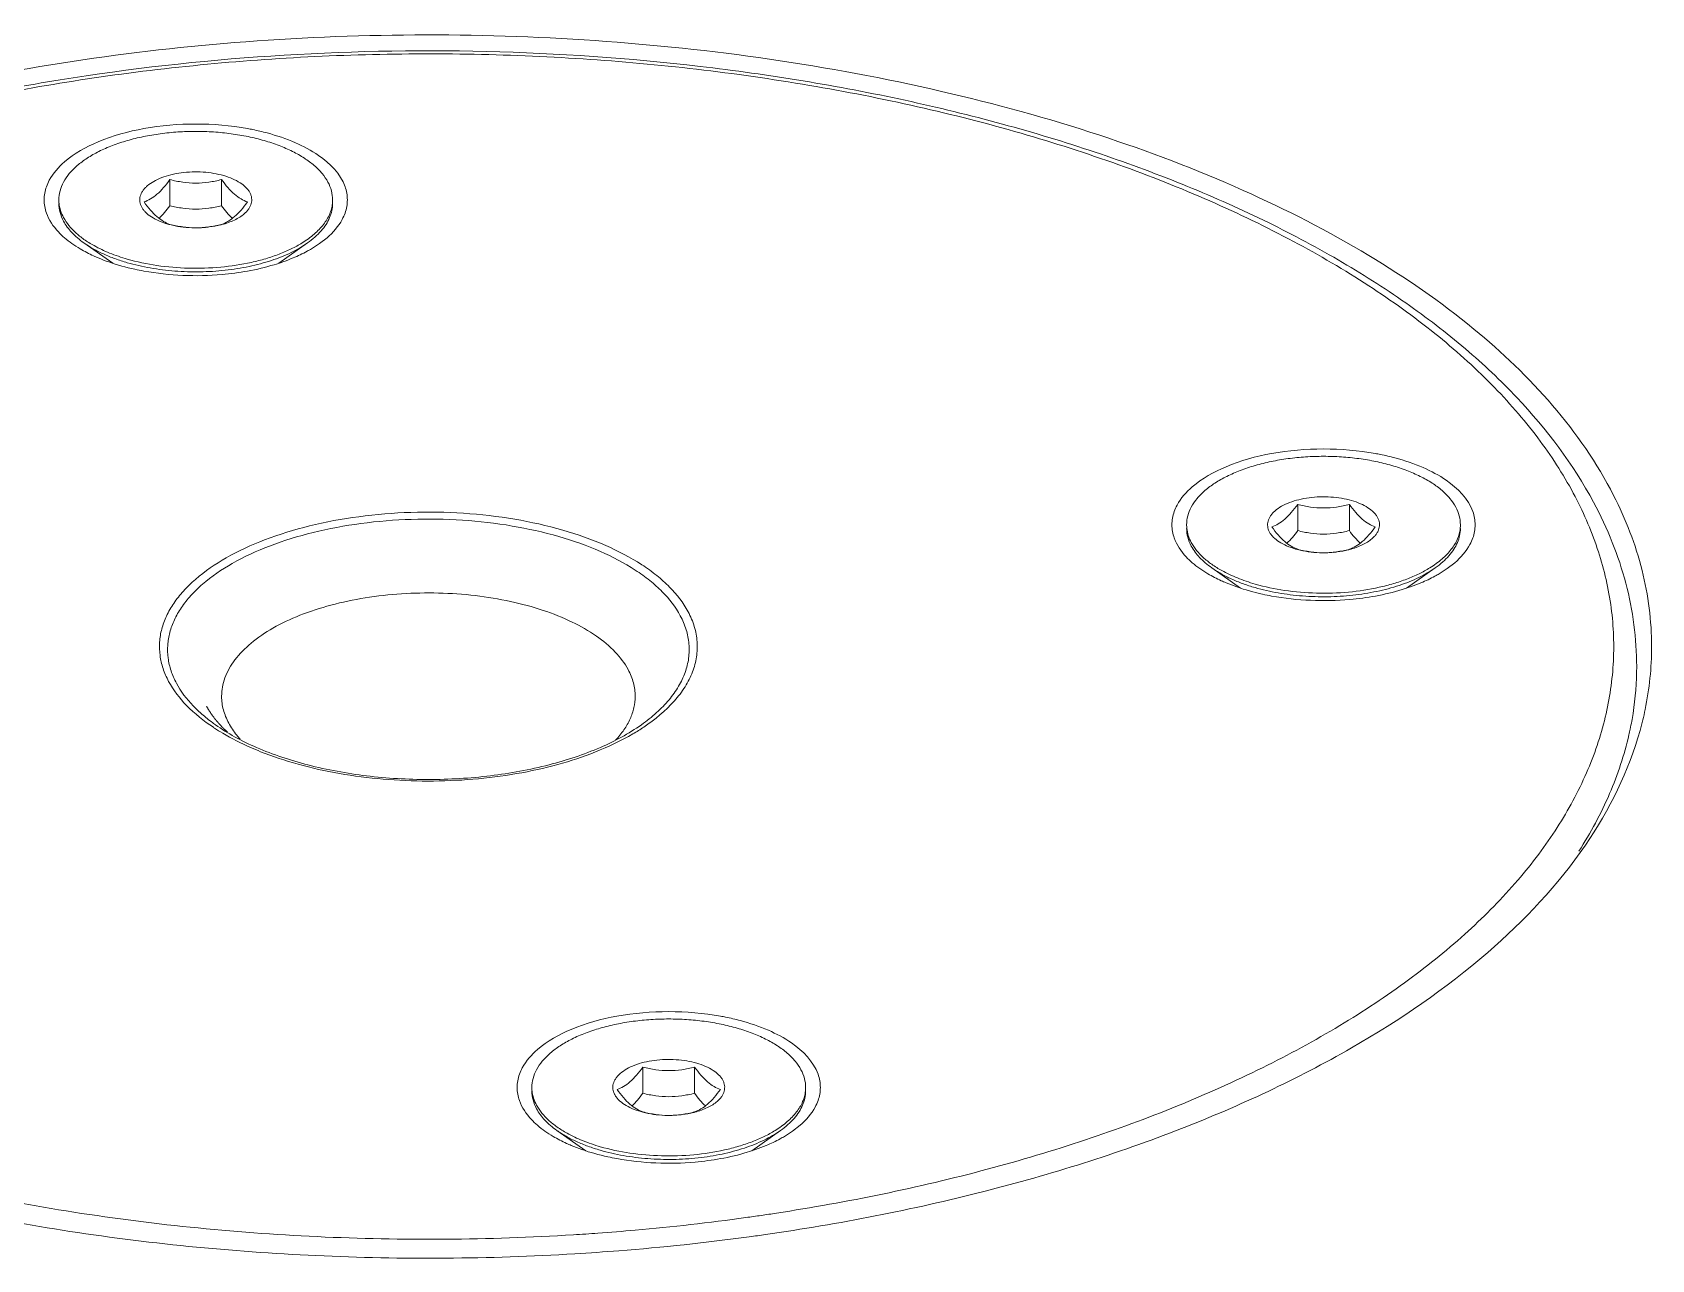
# Model space of a CAD drawing. Header units: millimetres. Extents: x 0 to 3564, y 0 to 2520.
# Drawn here: x 2626.7 to 2697.2, y 2207.8 to 2261.2 of the extents above; entities that cross this region are included whole.
import ezdxf

# ---------------------------------------------------------------- set-up
doc = ezdxf.new("R2010")
doc.units = ezdxf.units.MM
doc.layers.get('0').update_dxf_attribs({"lineweight": 13})

msp = doc.modelspace()

# ---------------------------------------------------------------- linework, layer by layer
for p, q in [((2632.659, 2254.836), (2632.659, 2253.701)), ((2634.909, 2254.836), (2634.909, 2253.701)), ((2639.5, 2252.305), (2639.171, 2252.051)), ((2630.173, 2251.193), (2628.919, 2252.08)), ((2637.395, 2251.193), (2638.65, 2252.08)), ((2681.754, 2240.693), (2681.754, 2239.557)), ((2684.004, 2240.693), (2684.004, 2239.557)), ((2688.594, 2238.161), (2688.265, 2237.907)), ((2679.268, 2237.049), (2678.014, 2237.936)), ((2686.489, 2237.049), (2687.744, 2237.936)), ((2653.186, 2231.108), (2653.182, 2231.105)), ((2653.25, 2216.201), (2653.25, 2215.065)), ((2655.5, 2216.201), (2655.5, 2215.065)), ((2650.764, 2212.557), (2649.51, 2213.444)), ((2657.986, 2212.557), (2659.24, 2213.444)), ((2660.091, 2213.669), (2659.762, 2213.415))]:
    msp.add_line(p, q)
for centre, radius, start, end in [((2629.324, 2253.955), 1.498, 180.01053, 185.90782), ((2638.247, 2253.955), 1.496, 354.04919, 359.996), ((2633.572, 2256.385), 3.627, 253.90115, 255.33313), ((2633.956, 2256.535), 3.782, 283.84143, 284.67906), ((2633.785, 2257.609), 4.872, 267.98864, 270.97449), ((2633.786, 2257.559), 4.822, 270.97007, 273.51509), ((2633.79, 2257.496), 4.758, 273.51463, 274.98395), ((2631.351, 2256.244), 5.131, 234.82602, 239.53259), ((2632.66, 2258.874), 8.073, 247.28443, 250.80798), ((2634.917, 2258.847), 8.045, 289.20137, 292.7385), ((2636.207, 2256.263), 5.152, 300.47034, 305.14993), ((2678.418, 2239.811), 1.498, 180.01053, 185.90782), ((2687.341, 2239.811), 1.496, 354.04919, 359.996), ((2682.667, 2242.241), 3.627, 253.90115, 255.33313), ((2683.051, 2242.391), 3.782, 283.84143, 284.67906), ((2682.879, 2243.465), 4.872, 267.98864, 270.97449), ((2682.88, 2243.415), 4.822, 270.97007, 273.51509), ((2682.884, 2243.352), 4.758, 273.51463, 274.98395), ((2680.446, 2242.1), 5.131, 234.82602, 239.53259), ((2685.301, 2242.119), 5.152, 300.47034, 305.14993), ((2681.754, 2244.73), 8.073, 247.28443, 250.80798), ((2684.012, 2244.703), 8.045, 289.20137, 292.7385), ((2639.452, 2238.357), 8.845, 236.35009, 236.7834), ((2639.784, 2238.873), 9.459, 236.81472, 239.31701), ((2682.673, 2233.742), 13.847, 347.18186, 348.22127), ((2649.915, 2215.319), 1.498, 180.01053, 185.90782), ((2658.838, 2215.319), 1.496, 354.04919, 359.996), ((2654.163, 2217.749), 3.627, 253.90115, 255.33313), ((2654.375, 2218.973), 4.872, 267.98864, 270.97449), ((2654.377, 2218.923), 4.822, 270.97007, 273.51509), ((2654.38, 2218.86), 4.758, 273.51463, 274.98395), ((2654.547, 2217.899), 3.782, 283.84143, 284.67906), ((2651.942, 2217.608), 5.131, 234.82602, 239.53259), ((2656.797, 2217.627), 5.152, 300.47034, 305.14993), ((2653.25, 2220.238), 8.073, 247.28443, 250.80798), ((2655.508, 2220.211), 8.045, 289.20137, 292.7385), ((2644.832, 2302.508), 93.748, 278.32166, 278.72929), ((2644.71, 2303.345), 94.593, 277.91266, 278.32167), ((2644.003, 2309.853), 101.142, 273.52764, 274.13268), ((2644.673, 2305.961), 98.038, 277.74316, 278.16041)]:
    msp.add_arc(centre, radius, start, end)
for points, knots in [([(2695.508, 2241.092), (2694.075, 2243.9), (2690.572, 2247.738), (2684.753, 2251.742), (2679.263, 2254.549), (2673.024, 2256.918), (2663.669, 2259.488), (2651.042, 2261.272), (2635.629, 2261.189), (2623.068, 2259.267), (2613.818, 2256.591), (2607.681, 2254.153), (2602.322, 2251.29), (2599.181, 2249.021), (2597.796, 2247.822)], [0, 0, 0, 0, 0.088881, 0.141375, 0.199264, 0.262136, 0.329285, 0.472453, 0.620055, 0.762514, 0.829074, 0.891229, 0.948342, 1, 1, 1, 1]), ([(2591.311, 2233.643), (2591.311, 2234.473), (2591.463, 2236.152), (2592.138, 2238.625), (2593.244, 2241.035), (2594.763, 2243.361), (2596.674, 2245.586), (2598.958, 2247.699), (2601.594, 2249.689), (2604.562, 2251.543), (2607.839, 2253.251), (2611.399, 2254.801), (2615.217, 2256.182), (2620.695, 2257.811), (2627.982, 2259.342), (2637.092, 2260.36), (2646.417, 2260.553), (2655.662, 2259.915), (2663.154, 2258.693), (2668.862, 2257.304), (2672.892, 2256.087), (2676.692, 2254.693), (2680.233, 2253.132), (2683.488, 2251.413), (2686.432, 2249.549), (2689.044, 2247.549), (2691.963, 2244.806), (2693.746, 2242.451), (2694.635, 2240.793)], [0, 0, 0, 0, 0.020646, 0.041676, 0.063474, 0.086348, 0.110553, 0.136267, 0.163599, 0.192589, 0.223223, 0.255438, 0.289128, 0.324158, 0.397531, 0.474028, 0.551881, 0.629235, 0.704266, 0.740391, 0.775328, 0.808915, 0.841018, 0.871534, 0.900403, 0.927615, 0.953214, 1, 1, 1, 1]), ([(2693.753, 2241.187), (2693.302, 2242.028), (2692.218, 2243.696), (2690.182, 2246.022), (2687.705, 2248.232), (2684.811, 2250.307), (2681.527, 2252.23), (2677.886, 2253.982), (2673.92, 2255.548), (2669.667, 2256.913), (2665.169, 2258.063), (2658.831, 2259.31), (2650.593, 2260.256), (2640.564, 2260.418), (2630.661, 2259.613), (2622.699, 2258.138), (2616.709, 2256.481), (2612.548, 2255.048), (2608.686, 2253.418), (2605.16, 2251.608), (2602.003, 2249.632), (2599.245, 2247.51), (2597.266, 2245.6), (2595.92, 2244.016), (2594.772, 2242.456), (2593.61, 2240.447), (2592.681, 2237.928), (2592.255, 2235.367), (2592.341, 2232.794), (2592.936, 2230.244), (2593.645, 2228.624), (2594.07, 2227.832)], [0, 0, 0, 0, 0.022934, 0.047544, 0.074031, 0.10249, 0.132931, 0.165291, 0.199452, 0.235247, 0.272476, 0.310905, 0.3903, 0.471244, 0.55141, 0.628527, 0.665302, 0.700574, 0.734151, 0.765882, 0.795666, 0.823463, 0.849311, 0.861546, 0.873352, 0.895795, 0.917016, 0.937486, 0.957762, 0.978422, 1, 1, 1, 1]), ([(2628.069, 2255.605), (2628.501, 2255.979), (2629.627, 2256.6), (2631.581, 2257.133), (2633.784, 2257.319), (2635.299, 2257.191), (2636.042, 2257.056)], [0, 0, 0, 0, 0.206306, 0.454834, 0.727416, 1, 1, 1, 1]), ([(2636.042, 2257.056), (2636.114, 2257.043), (2636.4, 2256.988), (2636.683, 2256.922), (2636.892, 2256.866)], [0, 0, 0, 0, 0.25414, 1, 1, 1, 1]), ([(2636.764, 2256.535), (2636.533, 2256.602), (2636.057, 2256.718), (2635.321, 2256.842), (2634.559, 2256.917), (2633.784, 2256.943), (2633.01, 2256.917), (2632.248, 2256.842), (2631.512, 2256.718), (2630.814, 2256.548), (2630.167, 2256.333), (2629.581, 2256.078), (2629.065, 2255.788), (2628.629, 2255.465), (2628.278, 2255.116), (2628.021, 2254.744), (2627.862, 2254.355), (2627.826, 2254.086), (2627.826, 2253.955)], [0, 0, 0, 0, 0.070402, 0.143616, 0.218736, 0.294834, 0.370931, 0.446055, 0.519262, 0.589668, 0.656485, 0.719057, 0.776906, 0.829795, 0.877802, 0.92142, 0.961647, 1, 1, 1, 1]), ([(2639.743, 2253.955), (2639.743, 2254.086), (2639.707, 2254.355), (2639.548, 2254.744), (2639.291, 2255.116), (2638.94, 2255.465), (2638.504, 2255.788), (2637.988, 2256.078), (2637.402, 2256.333), (2636.983, 2256.472), (2636.764, 2256.535)], [0, 0, 0, 0, 0.093469, 0.191504, 0.297803, 0.414799, 0.543694, 0.684666, 0.837174, 1, 1, 1, 1]), ([(2636.892, 2256.866), (2637.311, 2256.754), (2638.09, 2256.491), (2639.332, 2255.839), (2640.086, 2255.09), (2640.284, 2254.528)], [0, 0, 0, 0, 0.306727, 0.577589, 1, 1, 1, 1]), ([(2627.285, 2254.528), (2627.319, 2254.625), (2627.503, 2255.034), (2627.809, 2255.38), (2628.069, 2255.605)], [0, 0, 0, 0, 0.229745, 1, 1, 1, 1]), ([(2635.002, 2255.01), (2634.86, 2255.051), (2634.561, 2255.117), (2634.1, 2255.17), (2633.626, 2255.178), (2633.159, 2255.14), (2632.715, 2255.058), (2632.311, 2254.934), (2631.962, 2254.774), (2631.761, 2254.638), (2631.675, 2254.564)], [0, 0, 0, 0, 0.128611, 0.263628, 0.401279, 0.537607, 0.668749, 0.791211, 0.902193, 1, 1, 1, 1]), ([(2635.894, 2253.346), (2635.932, 2253.379), (2636.003, 2253.448), (2636.092, 2253.559), (2636.159, 2253.675), (2636.203, 2253.794), (2636.223, 2253.915), (2636.219, 2254.036), (2636.191, 2254.156), (2636.139, 2254.274), (2636.065, 2254.389), (2635.932, 2254.541), (2635.709, 2254.714), (2635.381, 2254.885), (2635.134, 2254.972), (2635.002, 2255.01)], [0, 0, 0, 0, 0.062761, 0.121167, 0.1757, 0.227248, 0.276977, 0.32624, 0.376438, 0.428866, 0.484593, 0.544387, 0.677689, 0.830135, 1, 1, 1, 1]), ([(2627.285, 2253.382), (2627.22, 2253.565), (2627.149, 2253.955), (2627.22, 2254.346), (2627.285, 2254.528)], [0, 0, 0, 0, 0.499811, 1, 1, 1, 1]), ([(2631.675, 2254.564), (2631.637, 2254.531), (2631.566, 2254.462), (2631.477, 2254.351), (2631.41, 2254.235), (2631.366, 2254.116), (2631.346, 2253.996), (2631.35, 2253.874), (2631.378, 2253.754), (2631.43, 2253.636), (2631.504, 2253.521), (2631.637, 2253.37), (2631.86, 2253.196), (2632.188, 2253.025), (2632.435, 2252.938), (2632.567, 2252.9)], [0, 0, 0, 0, 0.062761, 0.121167, 0.1757, 0.227248, 0.276977, 0.32624, 0.376438, 0.428866, 0.484593, 0.544387, 0.677689, 0.830135, 1, 1, 1, 1]), ([(2632.097, 2254.199), (2632.199, 2254.287), (2632.397, 2254.492), (2632.571, 2254.716), (2632.659, 2254.836)], [0, 0, 0, 0, 0.47416, 1, 1, 1, 1]), ([(2634.909, 2254.836), (2634.726, 2254.791), (2634.354, 2254.714), (2633.784, 2254.671), (2633.215, 2254.714), (2632.843, 2254.791), (2632.659, 2254.836)], [0, 0, 0, 0, 0.249369, 0.5, 0.750631, 1, 1, 1, 1]), ([(2636.034, 2253.862), (2635.938, 2253.897), (2635.738, 2253.991), (2635.452, 2254.202), (2635.172, 2254.492), (2634.998, 2254.716), (2634.909, 2254.836)], [0, 0, 0, 0, 0.203593, 0.435936, 0.703391, 1, 1, 1, 1]), ([(2640.284, 2254.528), (2640.349, 2254.345), (2640.42, 2253.955), (2640.349, 2253.565), (2640.284, 2253.382)], [0, 0, 0, 0, 0.499811, 1, 1, 1, 1]), ([(2628.029, 2253.028), (2627.964, 2253.149), (2627.862, 2253.4), (2627.826, 2253.669), (2627.826, 2253.8)], [0, 0, 0, 0, 0.511935, 1, 1, 1, 1]), ([(2627.834, 2253.801), (2627.845, 2253.696), (2627.89, 2253.482), (2627.977, 2253.281), (2628.03, 2253.183)], [0, 0, 0, 0, 0.48875, 1, 1, 1, 1]), ([(2631.534, 2253.862), (2631.631, 2253.897), (2631.831, 2253.991), (2632.009, 2254.122), (2632.097, 2254.199)], [0, 0, 0, 0, 0.467037, 1, 1, 1, 1]), ([(2631.534, 2253.862), (2631.623, 2253.742), (2631.797, 2253.517), (2632.077, 2253.228), (2632.363, 2253.017), (2632.563, 2252.923), (2632.659, 2252.888)], [0, 0, 0, 0, 0.296609, 0.564064, 0.796406, 1, 1, 1, 1]), ([(2632.19, 2253.148), (2632.274, 2253.229), (2632.437, 2253.408), (2632.585, 2253.6), (2632.659, 2253.701)], [0, 0, 0, 0, 0.480006, 1, 1, 1, 1]), ([(2632.659, 2253.701), (2632.843, 2253.656), (2633.215, 2253.579), (2633.784, 2253.536), (2634.354, 2253.579), (2634.726, 2253.656), (2634.909, 2253.701)], [0, 0, 0, 0, 0.249369, 0.5, 0.750631, 1, 1, 1, 1]), ([(2634.909, 2253.701), (2634.984, 2253.6), (2635.132, 2253.408), (2635.295, 2253.229), (2635.379, 2253.148)], [0, 0, 0, 0, 0.520021, 1, 1, 1, 1]), ([(2636.034, 2253.862), (2635.946, 2253.742), (2635.772, 2253.517), (2635.574, 2253.312), (2635.472, 2253.224)], [0, 0, 0, 0, 0.52584, 1, 1, 1, 1]), ([(2639.348, 2252.888), (2639.453, 2253.026), (2639.588, 2253.247), (2639.697, 2253.563), (2639.727, 2253.722), (2639.735, 2253.8)], [0, 0, 0, 0, 0.520142, 0.763527, 1, 1, 1, 1]), ([(2639.743, 2253.8), (2639.743, 2253.695), (2639.72, 2253.483), (2639.655, 2253.279), (2639.613, 2253.18)], [0, 0, 0, 0, 0.492161, 1, 1, 1, 1]), ([(2628.069, 2252.305), (2627.976, 2252.386), (2627.653, 2252.693), (2627.392, 2253.077), (2627.285, 2253.382)], [0, 0, 0, 0, 0.27505, 1, 1, 1, 1]), ([(2628.919, 2252.08), (2628.821, 2252.149), (2628.637, 2252.292), (2628.319, 2252.592), (2628.126, 2252.848), (2628.029, 2253.028)], [0, 0, 0, 0, 0.27524, 0.533045, 1, 1, 1, 1]), ([(2628.03, 2253.183), (2628.161, 2252.939), (2628.448, 2252.598), (2628.924, 2252.22), (2629.206, 2252.045), (2629.356, 2251.962)], [0, 0, 0, 0, 0.45623, 0.716827, 1, 1, 1, 1]), ([(2632.654, 2252.876), (2632.807, 2252.836), (2633.125, 2252.774), (2633.448, 2252.746), (2633.614, 2252.74)], [0, 0, 0, 0, 0.489329, 1, 1, 1, 1]), ([(2632.659, 2252.888), (2632.843, 2252.842), (2633.215, 2252.766), (2633.784, 2252.723), (2634.354, 2252.766), (2634.726, 2252.842), (2634.909, 2252.888)], [0, 0, 0, 0, 0.249369, 0.5, 0.750631, 1, 1, 1, 1]), ([(2634.203, 2252.755), (2634.26, 2252.76), (2634.481, 2252.784), (2634.701, 2252.823), (2634.861, 2252.863)], [0, 0, 0, 0, 0.256008, 1, 1, 1, 1]), ([(2635.472, 2253.224), (2635.384, 2253.148), (2635.206, 2253.017), (2635.006, 2252.923), (2634.909, 2252.888)], [0, 0, 0, 0, 0.532969, 1, 1, 1, 1]), ([(2634.915, 2252.876), (2635.013, 2252.902), (2635.202, 2252.96), (2635.466, 2253.069), (2635.698, 2253.195), (2635.834, 2253.294), (2635.894, 2253.346)], [0, 0, 0, 0, 0.279516, 0.540776, 0.781432, 1, 1, 1, 1]), ([(2638.415, 2252.08), (2638.6, 2252.195), (2638.938, 2252.435), (2639.229, 2252.733), (2639.348, 2252.888)], [0, 0, 0, 0, 0.529004, 1, 1, 1, 1]), ([(2639.613, 2253.18), (2639.569, 2253.079), (2639.46, 2252.876), (2639.243, 2252.593), (2638.971, 2252.322), (2638.762, 2252.159), (2638.65, 2252.08)], [0, 0, 0, 0, 0.223626, 0.463201, 0.721485, 1, 1, 1, 1]), ([(2640.284, 2253.382), (2640.25, 2253.285), (2640.066, 2252.876), (2639.76, 2252.53), (2639.5, 2252.305)], [0, 0, 0, 0, 0.229745, 1, 1, 1, 1]), ([(2629.542, 2251.427), (2629.472, 2251.457), (2629.201, 2251.575), (2628.938, 2251.71), (2628.75, 2251.821)], [0, 0, 0, 0, 0.259491, 1, 1, 1, 1]), ([(2630.805, 2251.22), (2630.624, 2251.272), (2630.273, 2251.385), (2629.776, 2251.588), (2629.324, 2251.815), (2629.048, 2251.989), (2628.919, 2252.08)], [0, 0, 0, 0, 0.272061, 0.530387, 0.773325, 1, 1, 1, 1]), ([(2629.356, 2251.962), (2629.575, 2251.84), (2630.049, 2251.618), (2630.544, 2251.45), (2630.805, 2251.375)], [0, 0, 0, 0, 0.479531, 1, 1, 1, 1]), ([(2638.65, 2252.08), (2638.424, 2251.92), (2637.914, 2251.629), (2637.058, 2251.29), (2636.093, 2251.035), (2635.052, 2250.871), (2633.968, 2250.805), (2632.878, 2250.838), (2631.818, 2250.97), (2631.134, 2251.125), (2630.805, 2251.22)], [0, 0, 0, 0, 0.10215, 0.216038, 0.339759, 0.470638, 0.605509, 0.740965, 0.873547, 1, 1, 1, 1]), ([(2636.208, 2251.233), (2636.417, 2251.28), (2636.823, 2251.384), (2637.403, 2251.58), (2637.934, 2251.807), (2638.262, 2251.985), (2638.415, 2252.08)], [0, 0, 0, 0, 0.271073, 0.529371, 0.772859, 1, 1, 1, 1]), ([(2638.82, 2251.822), (2638.758, 2251.786), (2638.501, 2251.641), (2638.234, 2251.514), (2638.027, 2251.427)], [0, 0, 0, 0, 0.240482, 1, 1, 1, 1]), ([(2631.527, 2250.854), (2631.394, 2250.878), (2630.88, 2250.981), (2630.373, 2251.121), (2630.006, 2251.25)], [0, 0, 0, 0, 0.258636, 1, 1, 1, 1]), ([(2630.805, 2251.375), (2631.227, 2251.253), (2632.111, 2251.068), (2633.476, 2250.953), (2634.858, 2250.997), (2635.768, 2251.135), (2636.208, 2251.233)], [0, 0, 0, 0, 0.241353, 0.495388, 0.751794, 1, 1, 1, 1]), ([(2636.042, 2250.854), (2635.674, 2250.787), (2634.177, 2250.59), (2632.645, 2250.651), (2631.527, 2250.854)], [0, 0, 0, 0, 0.24761, 1, 1, 1, 1]), ([(2637.563, 2251.249), (2637.444, 2251.208), (2636.945, 2251.046), (2636.434, 2250.925), (2636.042, 2250.854)], [0, 0, 0, 0, 0.240931, 1, 1, 1, 1]), ([(2677.163, 2241.461), (2677.595, 2241.835), (2678.721, 2242.456), (2680.675, 2242.989), (2682.878, 2243.175), (2684.393, 2243.047), (2685.136, 2242.912)], [0, 0, 0, 0, 0.206306, 0.454834, 0.727416, 1, 1, 1, 1]), ([(2685.858, 2242.391), (2685.627, 2242.458), (2685.151, 2242.574), (2684.416, 2242.698), (2683.654, 2242.774), (2682.879, 2242.799), (2682.104, 2242.774), (2681.342, 2242.698), (2680.606, 2242.574), (2679.909, 2242.404), (2679.261, 2242.189), (2678.675, 2241.934), (2678.159, 2241.644), (2677.723, 2241.321), (2677.373, 2240.972), (2677.115, 2240.6), (2676.956, 2240.211), (2676.92, 2239.942), (2676.92, 2239.811)], [0, 0, 0, 0, 0.070402, 0.143616, 0.218736, 0.294834, 0.370931, 0.446055, 0.519262, 0.589668, 0.656485, 0.719057, 0.776906, 0.829795, 0.877802, 0.92142, 0.961647, 1, 1, 1, 1]), ([(2685.136, 2242.912), (2685.208, 2242.899), (2685.494, 2242.844), (2685.777, 2242.778), (2685.987, 2242.722)], [0, 0, 0, 0, 0.25414, 1, 1, 1, 1]), ([(2688.837, 2239.811), (2688.837, 2239.942), (2688.801, 2240.211), (2688.642, 2240.6), (2688.385, 2240.972), (2688.034, 2241.321), (2687.598, 2241.644), (2687.082, 2241.934), (2686.496, 2242.189), (2686.077, 2242.328), (2685.858, 2242.391)], [0, 0, 0, 0, 0.093469, 0.191504, 0.297803, 0.414799, 0.543694, 0.684666, 0.837174, 1, 1, 1, 1]), ([(2685.987, 2242.722), (2686.405, 2242.61), (2687.184, 2242.347), (2688.426, 2241.695), (2689.18, 2240.946), (2689.378, 2240.384)], [0, 0, 0, 0, 0.306727, 0.577589, 1, 1, 1, 1]), ([(2676.379, 2240.384), (2676.413, 2240.481), (2676.597, 2240.89), (2676.903, 2241.236), (2677.163, 2241.461)], [0, 0, 0, 0, 0.229745, 1, 1, 1, 1]), ([(2684.096, 2240.866), (2683.954, 2240.907), (2683.656, 2240.973), (2683.194, 2241.026), (2682.721, 2241.034), (2682.253, 2240.996), (2681.809, 2240.914), (2681.405, 2240.79), (2681.056, 2240.631), (2680.855, 2240.494), (2680.769, 2240.42)], [0, 0, 0, 0, 0.128611, 0.263628, 0.401279, 0.537607, 0.668749, 0.791211, 0.902193, 1, 1, 1, 1]), ([(2684.988, 2239.202), (2685.026, 2239.235), (2685.097, 2239.304), (2685.186, 2239.415), (2685.253, 2239.531), (2685.297, 2239.65), (2685.317, 2239.771), (2685.313, 2239.892), (2685.285, 2240.012), (2685.233, 2240.13), (2685.159, 2240.245), (2685.026, 2240.397), (2684.803, 2240.57), (2684.475, 2240.741), (2684.229, 2240.828), (2684.096, 2240.866)], [0, 0, 0, 0, 0.062761, 0.121167, 0.1757, 0.227248, 0.276977, 0.32624, 0.376438, 0.428866, 0.484593, 0.544387, 0.677689, 0.830135, 1, 1, 1, 1]), ([(2689.18, 2222.126), (2689.939, 2222.82), (2691.004, 2223.905), (2692.25, 2225.454), (2693.311, 2226.98), (2694.376, 2228.941), (2695.213, 2231.391), (2695.576, 2233.878), (2695.456, 2236.373), (2694.858, 2238.844), (2694.166, 2240.417), (2693.753, 2241.187)], [0, 0, 0, 0, 0.144954, 0.2137, 0.280132, 0.406771, 0.526986, 0.643391, 0.759001, 0.87692, 1, 1, 1, 1]), ([(2697.161, 2234.509), (2697.161, 2235.624), (2696.869, 2237.911), (2696.037, 2240.055), (2695.508, 2241.092)], [0, 0, 0, 0, 0.489071, 1, 1, 1, 1]), ([(2632.603, 2232.994), (2632.507, 2233.174), (2632.346, 2233.542), (2632.211, 2234.12), (2632.192, 2234.704), (2632.288, 2235.285), (2632.499, 2235.856), (2632.821, 2236.412), (2633.248, 2236.948), (2633.98, 2237.654), (2635.151, 2238.448), (2636.829, 2239.216), (2638.771, 2239.809), (2640.905, 2240.205), (2643.152, 2240.387), (2645.427, 2240.351), (2647.646, 2240.096), (2649.724, 2239.633), (2651.585, 2238.978), (2652.942, 2238.272), (2653.847, 2237.622), (2654.57, 2236.979), (2655.008, 2236.419), (2655.22, 2236.024)], [0, 0, 0, 0, 0.021577, 0.042257, 0.062544, 0.08302, 0.104248, 0.126701, 0.150738, 0.176595, 0.234131, 0.299418, 0.371459, 0.448606, 0.528805, 0.609781, 0.689207, 0.764865, 0.834811, 0.897585, 0.926053, 0.952554, 1, 1, 1, 1]), ([(2676.379, 2239.238), (2676.314, 2239.421), (2676.243, 2239.811), (2676.314, 2240.202), (2676.379, 2240.384)], [0, 0, 0, 0, 0.499811, 1, 1, 1, 1]), ([(2680.769, 2240.42), (2680.731, 2240.387), (2680.66, 2240.318), (2680.571, 2240.207), (2680.504, 2240.091), (2680.46, 2239.972), (2680.44, 2239.852), (2680.444, 2239.73), (2680.472, 2239.61), (2680.524, 2239.492), (2680.598, 2239.377), (2680.731, 2239.226), (2680.954, 2239.052), (2681.282, 2238.881), (2681.529, 2238.795), (2681.661, 2238.756)], [0, 0, 0, 0, 0.062761, 0.121167, 0.1757, 0.227248, 0.276977, 0.32624, 0.376438, 0.428866, 0.484593, 0.544387, 0.677689, 0.830135, 1, 1, 1, 1]), ([(2681.191, 2240.055), (2681.293, 2240.143), (2681.491, 2240.348), (2681.665, 2240.572), (2681.754, 2240.693)], [0, 0, 0, 0, 0.47416, 1, 1, 1, 1]), ([(2684.004, 2240.693), (2683.82, 2240.647), (2683.448, 2240.57), (2682.879, 2240.527), (2682.309, 2240.57), (2681.937, 2240.647), (2681.754, 2240.693)], [0, 0, 0, 0, 0.249369, 0.5, 0.750631, 1, 1, 1, 1]), ([(2685.129, 2239.718), (2685.032, 2239.753), (2684.832, 2239.847), (2684.546, 2240.058), (2684.266, 2240.348), (2684.092, 2240.572), (2684.004, 2240.693)], [0, 0, 0, 0, 0.203593, 0.435936, 0.703391, 1, 1, 1, 1]), ([(2689.378, 2240.384), (2689.443, 2240.201), (2689.514, 2239.811), (2689.443, 2239.421), (2689.378, 2239.238)], [0, 0, 0, 0, 0.499811, 1, 1, 1, 1]), ([(2694.635, 2240.793), (2694.938, 2240.226), (2695.478, 2239.075), (2696.072, 2237.285), (2696.431, 2235.471), (2696.511, 2234.25), (2696.511, 2233.643)], [0, 0, 0, 0, 0.258459, 0.509759, 0.756115, 1, 1, 1, 1]), ([(2632.945, 2232.913), (2632.852, 2233.087), (2632.696, 2233.444), (2632.564, 2234.005), (2632.546, 2234.571), (2632.639, 2235.135), (2632.844, 2235.689), (2633.156, 2236.228), (2633.57, 2236.748), (2634.28, 2237.432), (2635.415, 2238.202), (2637.043, 2238.947), (2638.926, 2239.522), (2640.996, 2239.906), (2643.175, 2240.083), (2645.382, 2240.047), (2647.533, 2239.8), (2649.549, 2239.351), (2651.354, 2238.717), (2652.669, 2238.031), (2653.547, 2237.402), (2654.248, 2236.777), (2654.673, 2236.235), (2654.878, 2235.852)], [0, 0, 0, 0, 0.021578, 0.042258, 0.062544, 0.08302, 0.104248, 0.126701, 0.150738, 0.176595, 0.234131, 0.299418, 0.371459, 0.448606, 0.528805, 0.609781, 0.689207, 0.764865, 0.834811, 0.897585, 0.926052, 0.952554, 1, 1, 1, 1]), ([(2677.123, 2238.884), (2677.059, 2239.005), (2676.956, 2239.256), (2676.92, 2239.525), (2676.92, 2239.656)], [0, 0, 0, 0, 0.511935, 1, 1, 1, 1]), ([(2676.928, 2239.657), (2676.939, 2239.552), (2676.985, 2239.338), (2677.071, 2239.137), (2677.124, 2239.039)], [0, 0, 0, 0, 0.48875, 1, 1, 1, 1]), ([(2680.629, 2239.718), (2680.725, 2239.753), (2680.925, 2239.847), (2681.103, 2239.978), (2681.191, 2240.055)], [0, 0, 0, 0, 0.467037, 1, 1, 1, 1]), ([(2680.629, 2239.718), (2680.717, 2239.598), (2680.891, 2239.373), (2681.171, 2239.084), (2681.457, 2238.873), (2681.657, 2238.779), (2681.754, 2238.744)], [0, 0, 0, 0, 0.296609, 0.564064, 0.796406, 1, 1, 1, 1]), ([(2681.284, 2239.005), (2681.368, 2239.085), (2681.531, 2239.264), (2681.679, 2239.456), (2681.754, 2239.557)], [0, 0, 0, 0, 0.480006, 1, 1, 1, 1]), ([(2681.754, 2239.557), (2681.937, 2239.512), (2682.309, 2239.435), (2682.879, 2239.392), (2683.448, 2239.435), (2683.82, 2239.512), (2684.004, 2239.557)], [0, 0, 0, 0, 0.249369, 0.5, 0.750631, 1, 1, 1, 1]), ([(2684.004, 2239.557), (2684.078, 2239.456), (2684.226, 2239.264), (2684.39, 2239.085), (2684.473, 2239.004)], [0, 0, 0, 0, 0.520021, 1, 1, 1, 1]), ([(2685.129, 2239.718), (2685.04, 2239.598), (2684.866, 2239.373), (2684.668, 2239.169), (2684.566, 2239.08)], [0, 0, 0, 0, 0.52584, 1, 1, 1, 1]), ([(2688.442, 2238.744), (2688.547, 2238.882), (2688.682, 2239.103), (2688.792, 2239.419), (2688.821, 2239.578), (2688.829, 2239.656)], [0, 0, 0, 0, 0.520142, 0.763527, 1, 1, 1, 1]), ([(2688.837, 2239.656), (2688.837, 2239.551), (2688.814, 2239.339), (2688.749, 2239.135), (2688.707, 2239.036)], [0, 0, 0, 0, 0.492161, 1, 1, 1, 1]), ([(2677.163, 2238.161), (2677.07, 2238.242), (2676.747, 2238.549), (2676.487, 2238.933), (2676.379, 2239.238)], [0, 0, 0, 0, 0.27505, 1, 1, 1, 1]), ([(2678.014, 2237.936), (2677.915, 2238.005), (2677.731, 2238.148), (2677.413, 2238.448), (2677.22, 2238.704), (2677.123, 2238.884)], [0, 0, 0, 0, 0.27524, 0.533045, 1, 1, 1, 1]), ([(2677.124, 2239.039), (2677.255, 2238.795), (2677.542, 2238.454), (2678.018, 2238.076), (2678.3, 2237.901), (2678.451, 2237.818)], [0, 0, 0, 0, 0.45623, 0.716827, 1, 1, 1, 1]), ([(2681.748, 2238.732), (2681.901, 2238.692), (2682.22, 2238.63), (2682.543, 2238.602), (2682.708, 2238.596)], [0, 0, 0, 0, 0.489329, 1, 1, 1, 1]), ([(2681.754, 2238.744), (2681.937, 2238.698), (2682.309, 2238.622), (2682.879, 2238.579), (2683.448, 2238.622), (2683.82, 2238.698), (2684.004, 2238.744)], [0, 0, 0, 0, 0.249369, 0.5, 0.750631, 1, 1, 1, 1]), ([(2683.297, 2238.611), (2683.354, 2238.616), (2683.575, 2238.64), (2683.795, 2238.679), (2683.955, 2238.719)], [0, 0, 0, 0, 0.256008, 1, 1, 1, 1]), ([(2684.566, 2239.08), (2684.478, 2239.004), (2684.3, 2238.873), (2684.1, 2238.779), (2684.004, 2238.744)], [0, 0, 0, 0, 0.532969, 1, 1, 1, 1]), ([(2684.009, 2238.732), (2684.108, 2238.758), (2684.297, 2238.816), (2684.561, 2238.925), (2684.792, 2239.051), (2684.928, 2239.15), (2684.988, 2239.202)], [0, 0, 0, 0, 0.279516, 0.540776, 0.781432, 1, 1, 1, 1]), ([(2687.509, 2237.936), (2687.695, 2238.051), (2688.032, 2238.292), (2688.323, 2238.589), (2688.442, 2238.744)], [0, 0, 0, 0, 0.529004, 1, 1, 1, 1]), ([(2688.707, 2239.036), (2688.664, 2238.935), (2688.555, 2238.732), (2688.338, 2238.449), (2688.065, 2238.178), (2687.856, 2238.015), (2687.744, 2237.936)], [0, 0, 0, 0, 0.223626, 0.463201, 0.721485, 1, 1, 1, 1]), ([(2689.378, 2239.238), (2689.344, 2239.141), (2689.16, 2238.732), (2688.855, 2238.386), (2688.594, 2238.161)], [0, 0, 0, 0, 0.229745, 1, 1, 1, 1]), ([(2678.636, 2237.283), (2678.566, 2237.313), (2678.295, 2237.431), (2678.032, 2237.566), (2677.844, 2237.677)], [0, 0, 0, 0, 0.259491, 1, 1, 1, 1]), ([(2679.899, 2237.076), (2679.718, 2237.128), (2679.368, 2237.242), (2678.87, 2237.444), (2678.419, 2237.671), (2678.142, 2237.845), (2678.014, 2237.936)], [0, 0, 0, 0, 0.272061, 0.530387, 0.773325, 1, 1, 1, 1]), ([(2678.451, 2237.818), (2678.669, 2237.696), (2679.143, 2237.474), (2679.638, 2237.306), (2679.899, 2237.231)], [0, 0, 0, 0, 0.479531, 1, 1, 1, 1]), ([(2687.744, 2237.936), (2687.518, 2237.776), (2687.009, 2237.485), (2686.152, 2237.146), (2685.188, 2236.891), (2684.146, 2236.728), (2683.062, 2236.661), (2681.972, 2236.694), (2680.912, 2236.826), (2680.228, 2236.981), (2679.899, 2237.076)], [0, 0, 0, 0, 0.10215, 0.216038, 0.339759, 0.470638, 0.605509, 0.740965, 0.873547, 1, 1, 1, 1]), ([(2685.302, 2237.089), (2685.512, 2237.136), (2685.918, 2237.24), (2686.498, 2237.436), (2687.028, 2237.663), (2687.356, 2237.841), (2687.509, 2237.936)], [0, 0, 0, 0, 0.271073, 0.529371, 0.772859, 1, 1, 1, 1]), ([(2687.914, 2237.678), (2687.853, 2237.642), (2687.595, 2237.497), (2687.328, 2237.37), (2687.121, 2237.283)], [0, 0, 0, 0, 0.240482, 1, 1, 1, 1]), ([(2634.911, 2232.344), (2634.911, 2232.479), (2634.937, 2232.754), (2635.088, 2233.307), (2635.48, 2233.988), (2636.207, 2234.716), (2637.171, 2235.362), (2638.345, 2235.911), (2639.694, 2236.347), (2641.176, 2236.656), (2642.745, 2236.83), (2644.35, 2236.863), (2645.942, 2236.753), (2647.469, 2236.504), (2648.884, 2236.124), (2650.142, 2235.625), (2651.206, 2235.02), (2652.044, 2234.329), (2652.457, 2233.786), (2652.605, 2233.509)], [0, 0, 0, 0, 0.019742, 0.039958, 0.083293, 0.132543, 0.188745, 0.251852, 0.321076, 0.395123, 0.472369, 0.550996, 0.629102, 0.704818, 0.776418, 0.84244, 0.901839, 0.954189, 1, 1, 1, 1]), ([(2680.621, 2236.71), (2680.488, 2236.734), (2679.974, 2236.837), (2679.467, 2236.978), (2679.1, 2237.106)], [0, 0, 0, 0, 0.258636, 1, 1, 1, 1]), ([(2679.899, 2237.231), (2680.321, 2237.109), (2681.206, 2236.924), (2682.57, 2236.809), (2683.952, 2236.853), (2684.862, 2236.991), (2685.302, 2237.089)], [0, 0, 0, 0, 0.241353, 0.495388, 0.751794, 1, 1, 1, 1]), ([(2685.136, 2236.71), (2684.769, 2236.643), (2683.271, 2236.446), (2681.739, 2236.507), (2680.621, 2236.71)], [0, 0, 0, 0, 0.24761, 1, 1, 1, 1]), ([(2686.658, 2237.106), (2686.538, 2237.064), (2686.04, 2236.902), (2685.528, 2236.781), (2685.136, 2236.71)], [0, 0, 0, 0, 0.240931, 1, 1, 1, 1]), ([(2655.22, 2236.024), (2655.33, 2235.818), (2655.509, 2235.395), (2655.636, 2234.724), (2655.608, 2234.049), (2655.425, 2233.383), (2655.094, 2232.735), (2654.436, 2231.872), (2653.775, 2231.33), (2653.289, 2231.005)], [0, 0, 0, 0, 0.117675, 0.23014, 0.341215, 0.455127, 0.575641, 0.705629, 1, 1, 1, 1]), ([(2654.878, 2235.852), (2654.982, 2235.658), (2655.152, 2235.259), (2655.278, 2234.629), (2655.262, 2233.995), (2655.105, 2233.367), (2654.813, 2232.755), (2654.389, 2232.167), (2653.841, 2231.607), (2653.415, 2231.27), (2653.186, 2231.108)], [0, 0, 0, 0, 0.11867, 0.232149, 0.344024, 0.458311, 0.578658, 0.707911, 0.848, 1, 1, 1, 1]), ([(2696.66, 2230.863), (2696.743, 2231.163), (2697.032, 2232.358), (2697.161, 2233.592), (2697.161, 2234.509)], [0, 0, 0, 0, 0.253285, 1, 1, 1, 1]), ([(2652.605, 2233.509), (2652.703, 2233.326), (2652.857, 2232.948), (2652.911, 2232.542), (2652.911, 2232.344)], [0, 0, 0, 0, 0.511753, 1, 1, 1, 1]), ([(2696.228, 2230.916), (2696.275, 2231.142), (2696.439, 2232.042), (2696.511, 2232.959), (2696.511, 2233.643)], [0, 0, 0, 0, 0.251914, 1, 1, 1, 1]), ([(2634.551, 2230.994), (2634.133, 2231.272), (2633.393, 2231.858), (2632.809, 2232.61), (2632.603, 2232.994)], [0, 0, 0, 0, 0.53543, 1, 1, 1, 1]), ([(2633.987, 2231.625), (2633.877, 2231.725), (2633.478, 2232.109), (2633.136, 2232.556), (2632.945, 2232.913)], [0, 0, 0, 0, 0.267715, 1, 1, 1, 1]), ([(2635.16, 2230.791), (2635.138, 2230.812), (2635.104, 2230.844), (2635.059, 2230.886), (2635.031, 2230.913), (2635.009, 2230.934), (2634.995, 2230.947), (2634.985, 2230.956), (2634.98, 2230.962), (2634.974, 2230.968), (2634.967, 2230.975), (2634.95, 2230.993), (2634.925, 2231.019), (2634.891, 2231.055), (2634.863, 2231.084), (2634.84, 2231.108), (2634.826, 2231.123), (2634.815, 2231.135), (2634.808, 2231.142), (2634.802, 2231.148), (2634.798, 2231.152), (2634.795, 2231.156), (2634.787, 2231.164), (2634.777, 2231.177), (2634.763, 2231.193), (2634.748, 2231.21), (2634.729, 2231.232), (2634.71, 2231.254), (2634.692, 2231.276), (2634.677, 2231.293), (2634.665, 2231.306), (2634.657, 2231.316), (2634.652, 2231.322), (2634.649, 2231.326), (2634.645, 2231.33), (2634.641, 2231.336), (2634.633, 2231.347), (2634.621, 2231.362), (2634.607, 2231.381), (2634.588, 2231.405), (2634.565, 2231.436), (2634.541, 2231.466), (2634.523, 2231.491), (2634.511, 2231.506), (2634.501, 2231.518), (2634.495, 2231.528), (2634.489, 2231.537), (2634.476, 2231.555), (2634.458, 2231.583), (2634.433, 2231.621), (2634.408, 2231.658), (2634.389, 2231.686), (2634.376, 2231.704), (2634.371, 2231.712), (2634.367, 2231.718), (2634.363, 2231.724), (2634.357, 2231.735), (2634.348, 2231.751), (2634.334, 2231.775), (2634.316, 2231.806), (2634.288, 2231.855), (2634.266, 2231.892), (2634.252, 2231.916)], [0, 0, 0, 0, 0.0625, 0.09375, 0.125, 0.140625, 0.15625, 0.164062, 0.167969, 0.171875, 0.179688, 0.1875, 0.21875, 0.25, 0.28125, 0.296875, 0.3125, 0.320312, 0.328125, 0.332031, 0.335938, 0.339844, 0.34375, 0.359375, 0.375, 0.390625, 0.40625, 0.4375, 0.453125, 0.46875, 0.484375, 0.492188, 0.496094, 0.5, 0.503906, 0.507812, 0.515625, 0.53125, 0.546875, 0.5625, 0.59375, 0.625, 0.640625, 0.65625, 0.664062, 0.671875, 0.679688, 0.6875, 0.71875, 0.75, 0.78125, 0.8125, 0.820312, 0.828125, 0.832031, 0.835938, 0.84375, 0.859375, 0.875, 0.90625, 0.9375, 1, 1, 1, 1]), ([(2635.218, 2231.179), (2635.12, 2231.362), (2634.966, 2231.74), (2634.911, 2232.147), (2634.911, 2232.344)], [0, 0, 0, 0, 0.511847, 1, 1, 1, 1]), ([(2652.911, 2232.344), (2652.911, 2232.179), (2652.874, 2231.84), (2652.706, 2231.345), (2652.431, 2230.865), (2652.189, 2230.571), (2652.055, 2230.428)], [0, 0, 0, 0, 0.231355, 0.47078, 0.725265, 1, 1, 1, 1]), ([(2634.641, 2231.105), (2634.583, 2231.146), (2634.357, 2231.31), (2634.141, 2231.487), (2633.987, 2231.625)], [0, 0, 0, 0, 0.257465, 1, 1, 1, 1]), ([(2634.644, 2231.103), (2634.911, 2230.915), (2635.493, 2230.556), (2636.816, 2229.913), (2638.73, 2229.284), (2641.247, 2228.825), (2643.917, 2228.67), (2646.586, 2228.827), (2649.103, 2229.286), (2651.323, 2230.019), (2652.63, 2230.714), (2653.185, 2231.108)], [0, 0, 0, 0, 0.050501, 0.105504, 0.227176, 0.360604, 0.500158, 0.6397, 0.773092, 0.894705, 1, 1, 1, 1]), ([(2635.716, 2230.484), (2635.666, 2230.539), (2635.48, 2230.756), (2635.318, 2230.994), (2635.218, 2231.179)], [0, 0, 0, 0, 0.261504, 1, 1, 1, 1]), ([(2653.289, 2231.005), (2653.135, 2230.902), (2652.464, 2230.483), (2651.746, 2230.145), (2651.184, 2229.922)], [0, 0, 0, 0, 0.235228, 1, 1, 1, 1]), ([(2636.61, 2229.934), (2636.462, 2229.993), (2635.896, 2230.23), (2635.347, 2230.507), (2634.957, 2230.738)], [0, 0, 0, 0, 0.260897, 1, 1, 1, 1]), ([(2690.027, 2221.197), (2691.619, 2222.575), (2694.366, 2225.475), (2696.168, 2229.086), (2696.66, 2230.863)], [0, 0, 0, 0, 0.533134, 1, 1, 1, 1]), ([(2693.993, 2225.602), (2694.505, 2226.4), (2695.389, 2228.031), (2695.975, 2229.794), (2696.174, 2230.67)], [0, 0, 0, 0, 0.513351, 1, 1, 1, 1]), ([(2651.184, 2229.922), (2650.65, 2229.71), (2649.519, 2229.34), (2647.732, 2228.947), (2645.839, 2228.708), (2643.893, 2228.628), (2641.948, 2228.711), (2640.057, 2228.953), (2638.272, 2229.349), (2637.143, 2229.721), (2636.61, 2229.934)], [0, 0, 0, 0, 0.115903, 0.23951, 0.368483, 0.500195, 0.631882, 0.760779, 0.884262, 1, 1, 1, 1]), ([(2659.06, 2209.846), (2662.15, 2210.32), (2666.681, 2211.248), (2672.469, 2212.973), (2676.473, 2214.443), (2680.177, 2216.1), (2683.547, 2217.927), (2686.551, 2219.909), (2688.354, 2221.372), (2689.18, 2222.126)], [0, 0, 0, 0, 0.284642, 0.41998, 0.549569, 0.672764, 0.789067, 0.898172, 1, 1, 1, 1]), ([(2658.589, 2208.916), (2661.783, 2209.374), (2667.92, 2210.564), (2676.502, 2213.25), (2683.922, 2216.696), (2688.203, 2219.617), (2690.027, 2221.197)], [0, 0, 0, 0, 0.283458, 0.548027, 0.788034, 1, 1, 1, 1]), ([(2657.354, 2217.899), (2657.124, 2217.966), (2656.648, 2218.082), (2655.912, 2218.206), (2655.15, 2218.282), (2654.375, 2218.307), (2653.6, 2218.282), (2652.838, 2218.206), (2652.103, 2218.082), (2651.405, 2217.912), (2650.758, 2217.697), (2650.172, 2217.443), (2649.656, 2217.152), (2649.219, 2216.829), (2648.869, 2216.48), (2648.611, 2216.108), (2648.453, 2215.719), (2648.417, 2215.45), (2648.417, 2215.319)], [0, 0, 0, 0, 0.070402, 0.143616, 0.218736, 0.294834, 0.370931, 0.446055, 0.519262, 0.589668, 0.656485, 0.719057, 0.776906, 0.829795, 0.877802, 0.92142, 0.961647, 1, 1, 1, 1]), ([(2648.659, 2216.969), (2649.092, 2217.343), (2650.217, 2217.964), (2652.172, 2218.497), (2654.375, 2218.683), (2655.889, 2218.555), (2656.632, 2218.42)], [0, 0, 0, 0, 0.206306, 0.454834, 0.727416, 1, 1, 1, 1]), ([(2656.632, 2218.42), (2656.705, 2218.407), (2656.99, 2218.352), (2657.274, 2218.286), (2657.483, 2218.23)], [0, 0, 0, 0, 0.25414, 1, 1, 1, 1]), ([(2660.334, 2215.319), (2660.334, 2215.45), (2660.298, 2215.719), (2660.139, 2216.108), (2659.881, 2216.48), (2659.531, 2216.829), (2659.094, 2217.152), (2658.579, 2217.443), (2657.992, 2217.697), (2657.573, 2217.836), (2657.354, 2217.899)], [0, 0, 0, 0, 0.093469, 0.191504, 0.297803, 0.414799, 0.543694, 0.684666, 0.837174, 1, 1, 1, 1]), ([(2657.483, 2218.23), (2657.901, 2218.118), (2658.68, 2217.855), (2659.923, 2217.203), (2660.676, 2216.454), (2660.875, 2215.892)], [0, 0, 0, 0, 0.306727, 0.577589, 1, 1, 1, 1]), ([(2647.876, 2215.893), (2647.91, 2215.989), (2648.094, 2216.398), (2648.399, 2216.744), (2648.659, 2216.969)], [0, 0, 0, 0, 0.229745, 1, 1, 1, 1]), ([(2655.593, 2216.374), (2655.45, 2216.415), (2655.152, 2216.481), (2654.691, 2216.534), (2654.217, 2216.542), (2653.75, 2216.504), (2653.306, 2216.422), (2652.902, 2216.298), (2652.553, 2216.139), (2652.351, 2216.002), (2652.266, 2215.928)], [0, 0, 0, 0, 0.128611, 0.263628, 0.401279, 0.537607, 0.668749, 0.791211, 0.902193, 1, 1, 1, 1]), ([(2652.688, 2215.563), (2652.789, 2215.651), (2652.988, 2215.856), (2653.162, 2216.08), (2653.25, 2216.201)], [0, 0, 0, 0, 0.47416, 1, 1, 1, 1]), ([(2655.5, 2216.201), (2655.317, 2216.155), (2654.945, 2216.078), (2654.375, 2216.036), (2653.806, 2216.078), (2653.434, 2216.155), (2653.25, 2216.201)], [0, 0, 0, 0, 0.249369, 0.5, 0.750631, 1, 1, 1, 1]), ([(2656.625, 2215.226), (2656.529, 2215.262), (2656.329, 2215.355), (2656.042, 2215.566), (2655.763, 2215.856), (2655.588, 2216.08), (2655.5, 2216.201)], [0, 0, 0, 0, 0.203593, 0.435936, 0.703391, 1, 1, 1, 1]), ([(2656.485, 2214.71), (2656.523, 2214.743), (2656.594, 2214.812), (2656.683, 2214.923), (2656.75, 2215.039), (2656.793, 2215.158), (2656.813, 2215.279), (2656.809, 2215.4), (2656.781, 2215.52), (2656.73, 2215.638), (2656.655, 2215.753), (2656.522, 2215.905), (2656.3, 2216.078), (2655.972, 2216.249), (2655.725, 2216.336), (2655.593, 2216.374)], [0, 0, 0, 0, 0.062761, 0.121167, 0.1757, 0.227248, 0.276977, 0.32624, 0.376438, 0.428866, 0.484593, 0.544387, 0.677689, 0.830135, 1, 1, 1, 1]), ([(2608.975, 2215.522), (2610.387, 2214.873), (2613.344, 2213.661), (2618.008, 2212.138), (2622.973, 2210.874), (2628.181, 2209.885), (2633.573, 2209.181), (2640.936, 2208.635), (2646.515, 2208.674), (2650.226, 2208.903)], [0, 0, 0, 0, 0.110553, 0.227092, 0.348823, 0.474822, 0.604065, 0.735456, 1, 1, 1, 1]), ([(2647.875, 2214.746), (2647.811, 2214.929), (2647.74, 2215.319), (2647.811, 2215.71), (2647.876, 2215.893)], [0, 0, 0, 0, 0.499811, 1, 1, 1, 1]), ([(2652.266, 2215.928), (2652.227, 2215.895), (2652.157, 2215.827), (2652.068, 2215.715), (2652.001, 2215.599), (2651.957, 2215.481), (2651.937, 2215.36), (2651.941, 2215.238), (2651.969, 2215.118), (2652.021, 2215), (2652.095, 2214.885), (2652.228, 2214.734), (2652.45, 2214.56), (2652.778, 2214.389), (2653.025, 2214.303), (2653.157, 2214.264)], [0, 0, 0, 0, 0.062761, 0.121167, 0.1757, 0.227248, 0.276977, 0.32624, 0.376438, 0.428866, 0.484593, 0.544387, 0.677689, 0.830135, 1, 1, 1, 1]), ([(2652.125, 2215.226), (2652.221, 2215.262), (2652.421, 2215.355), (2652.599, 2215.486), (2652.688, 2215.563)], [0, 0, 0, 0, 0.467037, 1, 1, 1, 1]), ([(2660.875, 2215.892), (2660.94, 2215.709), (2661.011, 2215.319), (2660.94, 2214.929), (2660.875, 2214.746)], [0, 0, 0, 0, 0.499811, 1, 1, 1, 1]), ([(2648.659, 2213.669), (2648.566, 2213.75), (2648.244, 2214.057), (2647.983, 2214.441), (2647.875, 2214.746)], [0, 0, 0, 0, 0.27505, 1, 1, 1, 1]), ([(2648.62, 2214.392), (2648.555, 2214.513), (2648.453, 2214.764), (2648.417, 2215.033), (2648.417, 2215.164)], [0, 0, 0, 0, 0.511935, 1, 1, 1, 1]), ([(2648.425, 2215.165), (2648.436, 2215.06), (2648.481, 2214.846), (2648.568, 2214.645), (2648.62, 2214.547)], [0, 0, 0, 0, 0.48875, 1, 1, 1, 1]), ([(2652.125, 2215.226), (2652.213, 2215.106), (2652.388, 2214.881), (2652.667, 2214.592), (2652.954, 2214.381), (2653.154, 2214.287), (2653.25, 2214.252)], [0, 0, 0, 0, 0.296609, 0.564064, 0.796406, 1, 1, 1, 1]), ([(2652.781, 2214.513), (2652.864, 2214.593), (2653.028, 2214.772), (2653.176, 2214.964), (2653.25, 2215.065)], [0, 0, 0, 0, 0.480006, 1, 1, 1, 1]), ([(2653.25, 2215.065), (2653.434, 2215.02), (2653.806, 2214.943), (2654.375, 2214.9), (2654.945, 2214.943), (2655.317, 2215.02), (2655.5, 2215.065)], [0, 0, 0, 0, 0.249369, 0.5, 0.750631, 1, 1, 1, 1]), ([(2655.5, 2215.065), (2655.575, 2214.964), (2655.722, 2214.772), (2655.886, 2214.593), (2655.97, 2214.512)], [0, 0, 0, 0, 0.520021, 1, 1, 1, 1]), ([(2656.625, 2215.226), (2656.537, 2215.106), (2656.363, 2214.882), (2656.164, 2214.677), (2656.063, 2214.588)], [0, 0, 0, 0, 0.52584, 1, 1, 1, 1]), ([(2659.938, 2214.252), (2660.044, 2214.39), (2660.179, 2214.611), (2660.288, 2214.927), (2660.317, 2215.086), (2660.326, 2215.164)], [0, 0, 0, 0, 0.520142, 0.763527, 1, 1, 1, 1]), ([(2660.875, 2214.746), (2660.841, 2214.649), (2660.656, 2214.24), (2660.351, 2213.894), (2660.091, 2213.669)], [0, 0, 0, 0, 0.229745, 1, 1, 1, 1]), ([(2660.334, 2215.164), (2660.334, 2215.059), (2660.311, 2214.847), (2660.246, 2214.643), (2660.203, 2214.544)], [0, 0, 0, 0, 0.492161, 1, 1, 1, 1]), ([(2608.463, 2214.641), (2611.426, 2213.32), (2617.842, 2211.069), (2628.108, 2208.879), (2639.064, 2207.798), (2646.542, 2207.85), (2650.293, 2208.076)], [0, 0, 0, 0, 0.227942, 0.475755, 0.735956, 1, 1, 1, 1]), ([(2648.62, 2214.547), (2648.751, 2214.303), (2649.039, 2213.962), (2649.515, 2213.584), (2649.797, 2213.409), (2649.947, 2213.326)], [0, 0, 0, 0, 0.45623, 0.716827, 1, 1, 1, 1]), ([(2649.51, 2213.444), (2649.412, 2213.513), (2649.227, 2213.656), (2648.91, 2213.956), (2648.716, 2214.212), (2648.62, 2214.392)], [0, 0, 0, 0, 0.27524, 0.533045, 1, 1, 1, 1]), ([(2653.245, 2214.24), (2653.398, 2214.2), (2653.716, 2214.138), (2654.039, 2214.11), (2654.204, 2214.104)], [0, 0, 0, 0, 0.489329, 1, 1, 1, 1]), ([(2653.25, 2214.252), (2653.434, 2214.206), (2653.806, 2214.13), (2654.375, 2214.087), (2654.945, 2214.13), (2655.317, 2214.206), (2655.5, 2214.252)], [0, 0, 0, 0, 0.249369, 0.5, 0.750631, 1, 1, 1, 1]), ([(2654.794, 2214.119), (2654.851, 2214.124), (2655.072, 2214.148), (2655.291, 2214.187), (2655.452, 2214.227)], [0, 0, 0, 0, 0.256008, 1, 1, 1, 1]), ([(2656.063, 2214.588), (2655.974, 2214.512), (2655.796, 2214.381), (2655.596, 2214.287), (2655.5, 2214.252)], [0, 0, 0, 0, 0.532969, 1, 1, 1, 1]), ([(2655.505, 2214.24), (2655.604, 2214.266), (2655.793, 2214.324), (2656.057, 2214.433), (2656.288, 2214.559), (2656.424, 2214.658), (2656.485, 2214.71)], [0, 0, 0, 0, 0.279516, 0.540776, 0.781432, 1, 1, 1, 1]), ([(2659.005, 2213.444), (2659.191, 2213.559), (2659.529, 2213.8), (2659.82, 2214.098), (2659.938, 2214.252)], [0, 0, 0, 0, 0.529004, 1, 1, 1, 1]), ([(2660.203, 2214.544), (2660.16, 2214.443), (2660.051, 2214.24), (2659.834, 2213.957), (2659.561, 2213.687), (2659.352, 2213.523), (2659.24, 2213.444)], [0, 0, 0, 0, 0.223626, 0.463201, 0.721485, 1, 1, 1, 1]), ([(2651.396, 2212.584), (2651.215, 2212.636), (2650.864, 2212.75), (2650.367, 2212.952), (2649.915, 2213.179), (2649.639, 2213.353), (2649.51, 2213.444)], [0, 0, 0, 0, 0.272061, 0.530387, 0.773325, 1, 1, 1, 1]), ([(2659.24, 2213.444), (2659.015, 2213.284), (2658.505, 2212.993), (2657.649, 2212.655), (2656.684, 2212.399), (2655.642, 2212.236), (2654.559, 2212.169), (2653.468, 2212.202), (2652.409, 2212.334), (2651.724, 2212.489), (2651.396, 2212.584)], [0, 0, 0, 0, 0.10215, 0.216038, 0.339759, 0.470638, 0.605509, 0.740965, 0.873547, 1, 1, 1, 1]), ([(2656.799, 2212.597), (2657.008, 2212.644), (2657.414, 2212.749), (2657.994, 2212.944), (2658.525, 2213.171), (2658.852, 2213.349), (2659.005, 2213.444)], [0, 0, 0, 0, 0.271073, 0.529371, 0.772859, 1, 1, 1, 1]), ([(2650.133, 2212.791), (2650.062, 2212.821), (2649.792, 2212.939), (2649.529, 2213.074), (2649.341, 2213.186)], [0, 0, 0, 0, 0.259491, 1, 1, 1, 1]), ([(2649.947, 2213.326), (2650.166, 2213.204), (2650.64, 2212.982), (2651.135, 2212.814), (2651.396, 2212.739)], [0, 0, 0, 0, 0.479531, 1, 1, 1, 1]), ([(2651.396, 2212.739), (2651.818, 2212.617), (2652.702, 2212.432), (2654.067, 2212.317), (2655.449, 2212.361), (2656.358, 2212.499), (2656.799, 2212.597)], [0, 0, 0, 0, 0.241353, 0.495388, 0.751794, 1, 1, 1, 1]), ([(2659.41, 2213.186), (2659.349, 2213.15), (2659.092, 2213.005), (2658.825, 2212.878), (2658.618, 2212.791)], [0, 0, 0, 0, 0.240482, 1, 1, 1, 1]), ([(2652.118, 2212.218), (2651.985, 2212.242), (2651.47, 2212.345), (2650.963, 2212.486), (2650.596, 2212.614)], [0, 0, 0, 0, 0.258636, 1, 1, 1, 1]), ([(2656.633, 2212.218), (2656.265, 2212.151), (2654.768, 2211.954), (2653.235, 2212.015), (2652.118, 2212.218)], [0, 0, 0, 0, 0.24761, 1, 1, 1, 1]), ([(2658.154, 2212.614), (2658.035, 2212.572), (2657.536, 2212.41), (2657.024, 2212.289), (2656.633, 2212.218)], [0, 0, 0, 0, 0.240931, 1, 1, 1, 1]), ([(2651.292, 2208.974), (2651.834, 2209.014), (2653.986, 2209.187), (2656.132, 2209.429), (2657.732, 2209.652)], [0, 0, 0, 0, 0.25179, 1, 1, 1, 1]), ([(2650.293, 2208.076), (2650.932, 2208.115), (2653.468, 2208.291), (2655.998, 2208.561), (2657.882, 2208.817)], [0, 0, 0, 0, 0.251878, 1, 1, 1, 1])]:
    msp.add_open_spline(points, degree=3, knots=knots)
for points in [[(2628.396, 2252.05), (2628.283, 2252.13), (2628.173, 2252.215), (2628.069, 2252.305)], [(2677.49, 2237.906), (2677.377, 2237.986), (2677.267, 2238.071), (2677.163, 2238.161)], [(2648.986, 2213.414), (2648.873, 2213.494), (2648.764, 2213.579), (2648.659, 2213.669)]]:
    msp.add_open_spline(points, degree=3)

doc.saveas('drawing.dxf')
